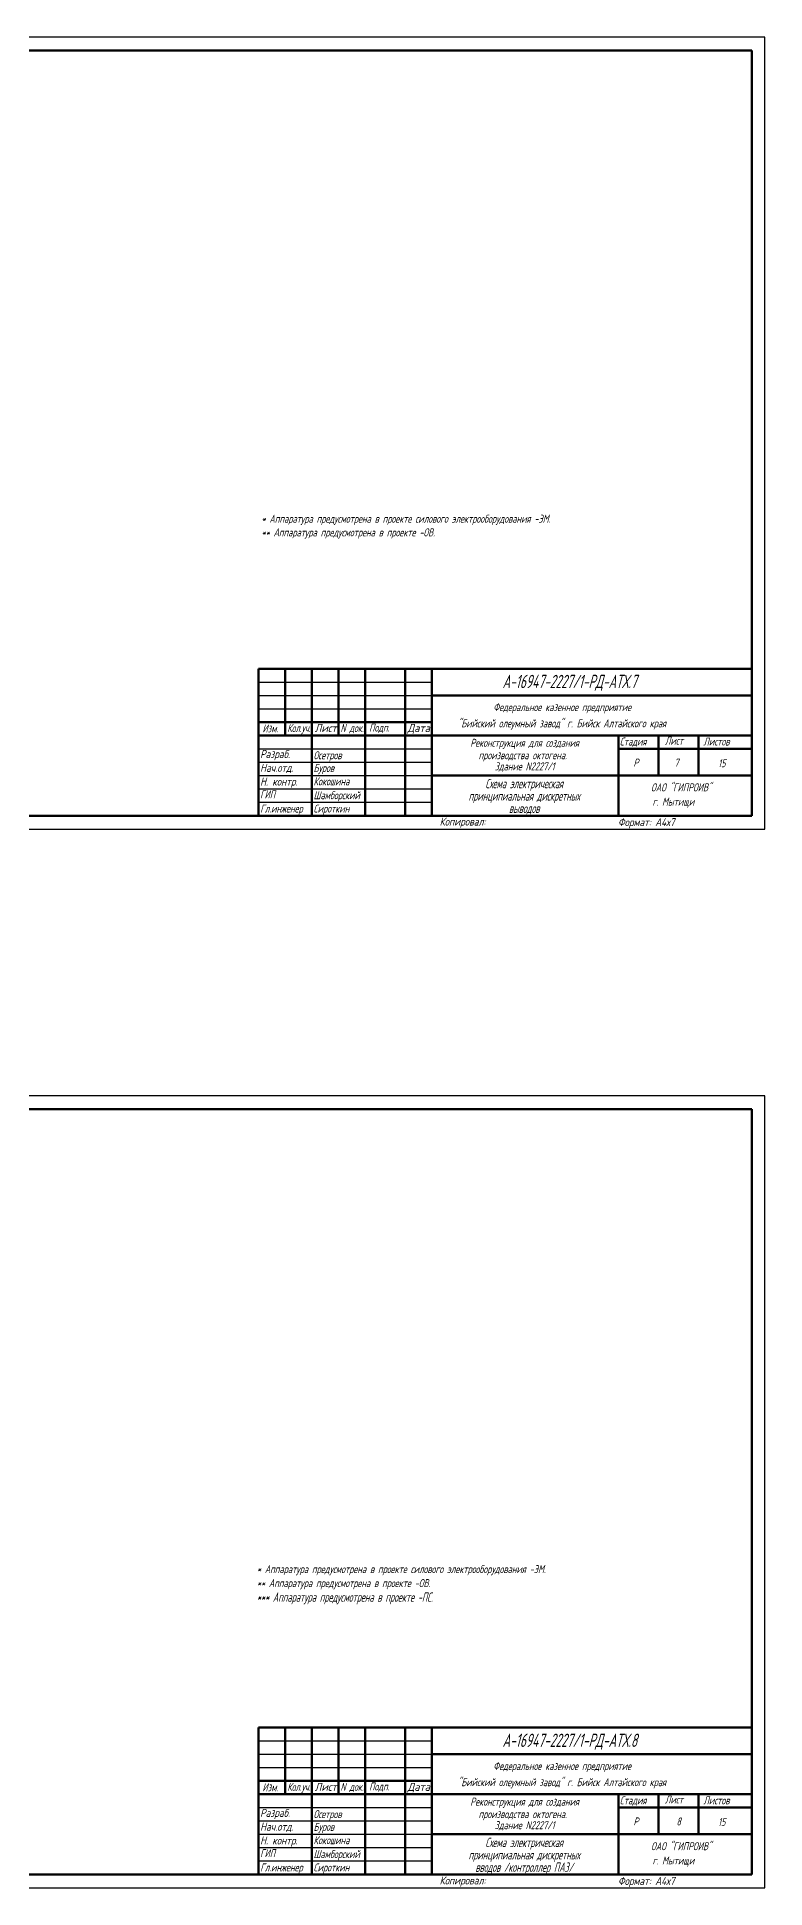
# Model space of a CAD drawing. Header units: millimetres. Extents: x -338 to 6826, y -8218 to 3153.
# Drawn here: x 3236 to 3509, y -1606 to -912 of the extents above; entities that cross this region are included whole.
import ezdxf
from ezdxf.enums import TextEntityAlignment as Align

# ---------------------------------------------------------------- set-up
doc = ezdxf.new("R2010")
doc.units = ezdxf.units.MM
for name, color, linetype, lineweight in [('Обводка', 6, 'Continuous', 25), ('Рамка тонкая', 5, 'Continuous', 25), ('Текст_КИП', 2, 'Continuous', 25), ('Толст.рамка', 7, 'Continuous', 60)]:
    doc.layers.add(name, color=color, linetype=linetype, lineweight=lineweight)
doc.layers.add('ТЕКСТ', color=2, linetype='Continuous')
doc.styles.add('Simplex', font='simplex.shx', dxfattribs={"width": 0.7, "oblique": 15})

msp = doc.modelspace()

# ---------------------------------------------------------------- linework, layer by layer
at = {"lineweight": 60}
msp.add_line((3503.69, -1546.17), (3503.69, -1601.17), dxfattribs=at)
at = {"layer": 'Обводка', "color": 155}
for p, q in [((3318.69, -1154.03), (3383.69, -1154.03)), ((3318.69, -1159.03), (3383.69, -1159.03)), ((3318.69, -1164.03), (3383.69, -1164.03)), ((3318.69, -1179.03), (3383.69, -1179.03)), ((3318.69, -1184.03), (3383.69, -1184.03)), ((3318.69, -1189.03), (3383.69, -1189.03)), ((3318.69, -1194.03), (3383.69, -1194.03)), ((3318.69, -1199.03), (3383.69, -1199.03)), ((3318.69, -1551.03), (3383.69, -1551.03)), ((3318.69, -1556.03), (3383.69, -1556.03)), ((3318.69, -1561.03), (3383.69, -1561.03)), ((3318.69, -1576.03), (3383.69, -1576.03)), ((3318.69, -1581.03), (3383.69, -1581.03)), ((3318.69, -1586.03), (3383.69, -1586.03)), ((3318.69, -1591.03), (3383.69, -1591.03)), ((3318.69, -1596.03), (3383.69, -1596.03))]:
    msp.add_line(p, q, dxfattribs=at)
at = {"layer": 'Рамка тонкая'}
for p, q in [((3508.69, -912.17), (2036.94, -912.17)), ((3508.69, -1209.17), (3508.69, -912.17)), ((2036.94, -1209.17), (3508.69, -1209.17)), ((3508.69, -1309.17), (2036.94, -1309.17)), ((3508.69, -1606.17), (3508.69, -1309.17)), ((2036.94, -1606.17), (3508.69, -1606.17))]:
    msp.add_line(p, q, dxfattribs=at)
at = {"layer": 'Толст.рамка'}
for p, q in [((2056.94, -917.17), (3503.69, -917.17)), ((3503.69, -917.17), (3503.69, -1204.17)), ((3503.69, -1204.17), (2056.94, -1204.17)), ((2056.94, -1314.17), (3473.69, -1314.17)), ((3288.63, -1314.17), (3503.69, -1314.17)), ((3503.69, -1314.17), (3503.69, -1601.17)), ((3503.69, -1601.17), (2056.94, -1601.17))]:
    msp.add_line(p, q, dxfattribs=at)
at = {"layer": 'Толст.рамка', "lineweight": 60}
for p, q in [((3318.69, -1149.03), (3503.69, -1149.03)), ((3318.69, -1204.03), (3318.69, -1149.03)), ((3328.69, -1174.03), (3328.69, -1149.03)), ((3338.69, -1204.03), (3338.69, -1149.03)), ((3348.69, -1174.03), (3348.69, -1149.03)), ((3358.69, -1204.03), (3358.69, -1149.03)), ((3373.69, -1204.03), (3373.69, -1149.03)), ((3383.69, -1204.03), (3383.69, -1149.03)), ((3383.69, -1159.03), (3503.69, -1159.03)), ((3318.69, -1169.03), (3383.69, -1169.03)), ((3318.69, -1174.03), (3383.69, -1174.03)), ((3383.69, -1174.03), (3503.69, -1174.03)), ((3453.69, -1174.03), (3453.69, -1204.03)), ((3453.69, -1179.03), (3503.69, -1179.03)), ((3468.69, -1189.03), (3468.69, -1174.03)), ((3483.69, -1189.03), (3483.69, -1174.03)), ((3383.69, -1189.03), (3503.69, -1189.03)), ((3318.69, -1546.03), (3503.69, -1546.03)), ((3318.69, -1601.03), (3318.69, -1546.03)), ((3328.69, -1571.03), (3328.69, -1546.03)), ((3338.69, -1601.03), (3338.69, -1546.03)), ((3348.69, -1571.03), (3348.69, -1546.03)), ((3358.69, -1601.03), (3358.69, -1546.03)), ((3373.69, -1601.03), (3373.69, -1546.03)), ((3383.69, -1601.03), (3383.69, -1546.03)), ((3383.69, -1556.03), (3503.69, -1556.03)), ((3318.69, -1566.03), (3383.69, -1566.03)), ((3318.69, -1571.03), (3383.69, -1571.03)), ((3383.69, -1571.03), (3503.69, -1571.03)), ((3453.69, -1571.03), (3453.69, -1601.03)), ((3468.69, -1586.03), (3468.69, -1571.03)), ((3483.69, -1586.03), (3483.69, -1571.03)), ((3453.69, -1576.03), (3503.69, -1576.03)), ((3383.69, -1586.03), (3503.69, -1586.03)), ((3318.69, -1601.17), (3503.69, -1601.17))]:
    msp.add_line(p, q, dxfattribs=at)

# ---------------------------------------------------------------- texts
at = {"layer": 'ТЕКСТ', "style": 'Simplex', "oblique": 15, "width": 0.6}
for s, p in [('* Аппаратура предусмотрена в проекте силового электрооборудования -ЭМ.', (3319.8, -1094.28)), ('** Аппаратура предусмотрена в проекте -ОВ.', (3319.8, -1099.4)), ('* Аппаратура предусмотрена в проекте силового электрооборудования -ЭМ.', (3318.05, -1488.1)), ('** Аппаратура предусмотрена в проекте -ОВ.', (3318.05, -1493.36))]:
    msp.add_text(s, height=3, dxfattribs=at).set_placement(p)
at = {"layer": 'ТЕКСТ', "char_height": 3, "width": 19, "attachment_point": 4, "style": 'Simplex'}
for s, insert in [('{\\W0.8;Разраб.}', (3319.28, -1181.43)), ('{\\W0.8;Нач.отд.}', (3319.28, -1186.43)), ('{\\W0.8;Н. контр.}', (3319.28, -1191.76)), ('ГИП', (3319.28, -1196.12)), ('{\\W0.8;Разраб.}', (3319.28, -1578.43)), ('{\\W0.8;Нач.отд.}', (3319.28, -1583.43)), ('{\\W0.8;Н. контр.}', (3319.28, -1588.76)), ('ГИП', (3319.28, -1593.12))]:
    msp.add_mtext(s, dxfattribs=dict(at, insert=insert))
at = {"layer": 'Текст_КИП', "style": 'Simplex', "oblique": 15, "width": 0.6}
for s, height, p in [('А-16947-2227/1-РД-АТХ.7', 5, (3410.19, -1156.3)), ('Федеральное казенное предприятие', 3, (3406.74, -1164.93)), ('Изм.', 3, (3320.13, -1172.92)), ('Подп.', 3, (3360.18, -1172.6)), ('"Бийский олеумный завод" г. Бийск Алтайского края ', 3, (3393.46, -1171)), ('Стадия', 3, (3454.22, -1177.82)), ('Лист', 3, (3471.16, -1177.5)), ('Листов', 3, (3485.57, -1177.82)), ('Буров', 3, (3339.32, -1187.75)), ('Осетров', 3, (3339.32, -1182.98)), ('Р', 3, (3459.33, -1185.73)), ('7', 3, (3474.69, -1185.73)), ('15', 3, (3491.1, -1185.96)), ('Кокошина', 3, (3339.32, -1192.75)), ('ОАО "ГИПРОИВ"', 3, (3465.94, -1195.01)), ('Гл.инженер', 3, (3319.32, -1202.96)), ('Шамборский', 3, (3339.32, -1197.96)), ('Сироткин', 3, (3339.32, -1202.96)), ('г. Мытищи', 3, (3466.5, -1200.37)), ('*** Аппаратура предусмотрена в проекте -ПС.', 3.5, (3318.05, -1498.86)), ('А-16947-2227/1-РД-АТХ.8', 5, (3410.19, -1553.3)), ('Федеральное казенное предприятие', 3, (3406.74, -1561.93)), ('Изм.', 3, (3320.13, -1569.92)), ('Подп.', 3, (3360.18, -1569.6)), ('"Бийский олеумный завод" г. Бийск Алтайского края ', 3, (3393.46, -1568)), ('Стадия', 3, (3454.22, -1574.82)), ('Лист', 3, (3471.16, -1574.5)), ('Листов', 3, (3485.57, -1574.82)), ('Буров', 3, (3339.32, -1584.75)), ('Осетров', 3, (3339.32, -1579.98)), ('Р', 3, (3459.33, -1582.73)), ('8', 3, (3475.47, -1582.73)), ('15', 3, (3491.06, -1582.94)), ('Кокошина', 3, (3339.32, -1589.75)), ('ОАО "ГИПРОИВ"', 3, (3465.94, -1592.01)), ('Шамборский', 3, (3339.32, -1594.96)), ('г. Мытищи', 3, (3466.5, -1597.37)), ('Гл.инженер', 3, (3319.32, -1599.96)), ('Сироткин', 3, (3339.32, -1599.96))]:
    msp.add_text(s, height=height, dxfattribs=at).set_placement(p)
at = {"layer": 'Текст_КИП', "style": 'Simplex', "oblique": 15}
for s, width, p, p2 in [('Кол.уч.', 0.603486, (3329.47, -1172.76), (3338.18, -1172.76)), ('Лист', 0.686041, (3339.76, -1172.76), (3347.99, -1172.76)), ('N док.', 0.628372, (3349.42, -1172.76), (3358.12, -1172.76)), ('Дата', 0.652619, (3374.59, -1172.76), (3382.98, -1172.76)), ('Кол.уч.', 0.603486, (3329.47, -1569.76), (3338.18, -1569.76)), ('Лист', 0.686041, (3339.76, -1569.76), (3347.99, -1569.76)), ('N док.', 0.628372, (3349.42, -1569.76), (3358.12, -1569.76)), ('Дата', 0.652619, (3374.59, -1569.76), (3382.98, -1569.76))]:
    msp.add_text(s, height=3, dxfattribs=dict(at, width=width)).set_placement(p, p2, align=Align.FIT)
at = {"layer": 'Текст_КИП', "style": 'Simplex', "oblique": 15, "width": 0.6}
for s, height, p in [('Реконструкция для создания', 3, (3418.5, -1178.31)), ('производства октогена. ', 3, (3418.5, -1182.97)), ('Здание N2227/1', 3, (3418.5, -1187.13)), ('Схема электрическая', 3.5, (3418.34, -1193.84)), ('принципиальная дискретных', 3.5, (3418.34, -1198.48)), ('выводов', 3.5, (3418.34, -1203.12)), ('Реконструкция для создания', 3, (3418.5, -1575.31)), ('производства октогена. ', 3, (3418.5, -1579.97)), ('Здание N2227/1', 3, (3418.5, -1584.13)), ('Схема электрическая', 3.5, (3418.34, -1590.84)), ('принципиальная дискретных', 3.5, (3418.34, -1595.48)), ('вводов /контроллер ПАЗ/', 3.5, (3418.34, -1600.12))]:
    msp.add_text(s, height=height, dxfattribs=at).set_placement(p, align=Align.CENTER)
at = {"layer": 'Текст_КИП', "color": 3, "style": 'Simplex', "oblique": 15, "width": 0.8}
for s, p in [('Копировал:', (3386.62, -1207.85)), ('Формат: А4х7', (3453.55, -1208.05)), ('Копировал:', (3386.62, -1604.85)), ('Формат: А4х7', (3453.55, -1605.05))]:
    msp.add_text(s, height=3, dxfattribs=at).set_placement(p)

doc.saveas('drawing.dxf')
